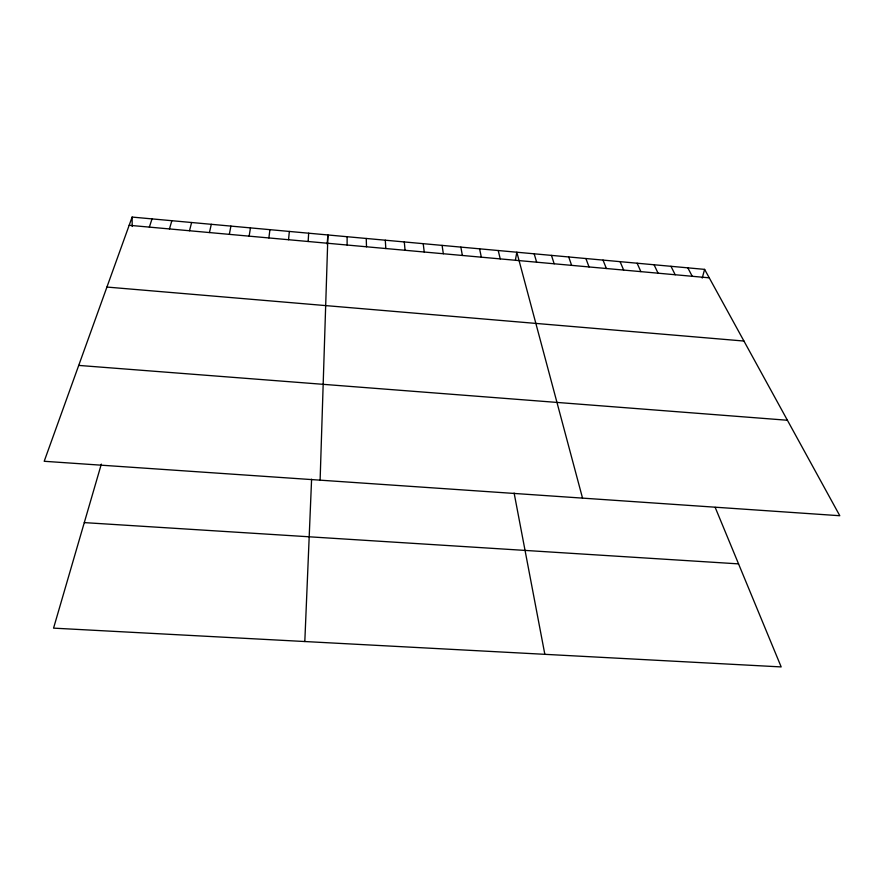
<?xml version="1.0" encoding="UTF-8"?>
<svg xmlns="http://www.w3.org/2000/svg" width="884" height="884" viewBox="0 0 884 884"><rect width="100%" height="100%" fill="white"/><g stroke="black" fill="none" stroke-linecap="round" stroke-linejoin="round"><path stroke-width="1.33" d="M347.114 245.023L347.125 236.713M320.118 480.167L327.931 234.967L327.124 244.117M304.814 641.53L311.599 479.194M308.14 241.498L308.671 233.199M288.549 239.719L289.333 231.431M268.88 237.94L269.929 229.663M249.144 236.15L250.459 227.884M515.449 259.863L516.831 252.216L582.534 498.123M229.332 234.359L230.912 226.094M209.442 232.558L211.298 224.304M189.485 230.746L191.618 222.514M702.227 278.062L704.614 269.377L132.125 217.077L44.2 461.282L839.8 515.726L704.614 269.377M169.452 228.934L171.861 220.702M101.329 464.111L53.559 628.137L781.18 666.923L715.167 507.35M149.352 227.111L152.026 218.889M84.289 522.61L738.549 563.881M78.72 365.412L787.412 420.254M106.931 287.057L743.941 341.047M129.174 225.287L709.244 277.83M687.818 267.841L692.249 276.294M670.967 266.305L675.188 274.747M654.061 264.758L658.072 273.2M637.11 263.211L640.889 271.642M620.093 261.653L623.662 270.073M603.021 260.095L606.38 268.515M585.893 258.526L589.031 266.946M568.71 256.957L571.628 265.366M551.472 255.388L554.169 263.786M534.179 253.807L536.643 262.194M498.233 250.526L500.233 258.901M479.581 248.813L481.338 257.189M514.123 493.062L544.842 654.326M460.862 247.111L462.365 255.465M442.077 245.387L443.337 253.741M423.215 243.664L424.232 252.017M404.297 241.94L405.06 250.271M385.302 240.205L385.811 248.537M366.252 238.459L366.495 246.78M132.125 217.077L132.191 226.47"/></g></svg>
